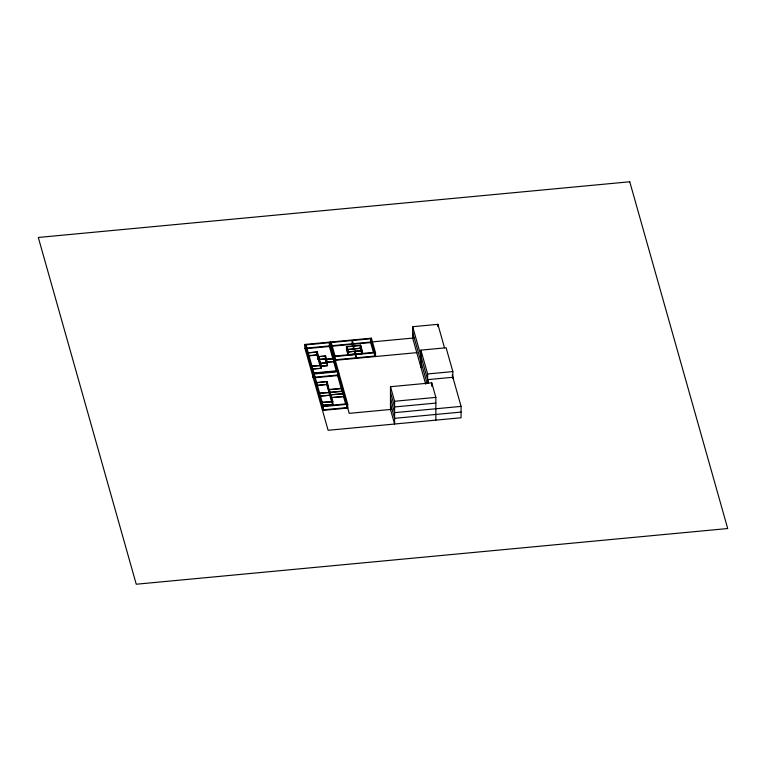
<?xml version="1.0" encoding="UTF-8"?>
<svg xmlns="http://www.w3.org/2000/svg" width="766" height="766" viewBox="0 0 766 766"><rect width="100%" height="100%" fill="white"/><g stroke="black" fill="none" stroke-linecap="round" stroke-linejoin="round"><path stroke-width="1.15" d="M320.169 365.411L320.552 363.208L327.436 362.557L327.503 365.669L320.169 366.359M313.15 373.559L313.926 372.937L337.308 370.734L338.371 371.184L338.371 374.976L313.15 377.351L313.15 373.559L338.371 371.184M334.263 356.621L335.029 356.008L374.459 352.293L375.522 352.733L375.522 356.525L374.459 356.085L335.029 359.8L334.263 360.413L334.263 356.621L375.522 352.733L371.414 338.179L304.925 344.441L304.925 348.233L328.107 430.291L461.075 417.767L461.075 406.392L452.208 375.005M313.15 377.351L313.926 376.728L313.926 372.937L305.998 344.882L304.925 344.441L322.505 406.641L322.505 410.432L347.716 408.058L347.716 404.266L330.146 342.067L331.209 342.507L370.639 338.792L371.414 338.179L371.414 341.971L375.522 356.525M356.343 357.789L355.28 351.173L348.023 352.13L346.452 346.567L353.863 346.146L352.532 341.445L352.073 344.336L352.705 346.548M355.28 351.173L354.897 354.332L354.897 351.479L355.884 357.837M371.414 341.971L370.639 342.584L332.377 346.194M322.505 410.432L323.271 409.82L346.653 407.617L347.716 408.058M425.705 384.216L412.673 338.084L412.673 326.709L437.893 324.334L444.529 347.85M414.147 337.95L304.925 348.233L305.998 348.674L313.926 376.728M307.156 348.568L330.299 346.385L330.299 342.594L305.998 344.882L305.998 348.674M360.662 345.236L360.662 348.08L362.232 353.633L362.232 350.79L360.662 345.236L353.787 345.878L353.863 348.99L346.452 349.42L346.452 346.567M346.979 346.797L360.279 345.543M308.056 355.951L307.98 352.848L317.373 351.958L320.552 366.052L327.503 365.669M360.662 348.08L353.863 348.99M307.98 355.692L317.373 354.802L318.685 359.436M309.167 355.845L316.99 355.108L317.373 351.958L307.98 352.848M362.232 350.79L355.357 351.441L355.357 354.285L361.772 353.681L361.772 350.838L360.202 345.275L360.279 348.386L346.979 349.641L346.912 346.529L348.482 352.092L348.482 354.936L346.912 349.373M325.56 355.941L325.636 359.053L318.225 359.484L318.225 356.63L325.56 355.941L326.575 362.366L333.679 361.696L333.679 358.852L326.038 359.292L326.038 362.136L326.575 362.366M318.225 356.63L325.636 356.209M346.452 349.42L348.023 354.974L353.825 354.428M318.225 359.484L325.56 358.785L326.498 362.098M420.898 367.201L420.898 350.139L446.118 347.764L452.85 371.587L452.85 378.414M326.038 359.292L333.603 358.584L333.603 361.428L326.038 362.136L325.177 356.247L326.977 362.605L326.977 365.449M334.263 360.413L416.79 352.647M320.169 363.515L327.503 362.825L326.575 359.513M311.714 366.081L321.193 365.459L321.193 368.302L311.791 369.193L311.714 366.081L311.714 368.925L321.193 368.302L320.628 366.32M311.791 366.34L321.193 365.459L320.628 363.477M329.39 392.326L327.149 384.388L316.368 385.403L316.368 382.56L327.149 381.545L330.883 397.621L330.883 394.777L328.93 389.53L328.93 392.374L329.466 392.594L342.076 391.407L342 388.295L328.93 389.53M316.444 382.818L327.149 381.545L327.149 384.388L316.444 385.662L316.368 382.56M420.898 350.139L427.629 373.961L452.85 371.587M427.629 379.649L452.85 377.274M329.466 389.75L342.076 388.563M319.365 393.15L330.213 392.393L330.213 395.237L319.441 396.252L319.365 393.15L319.365 395.993L330.213 395.237M328.93 392.374L342 391.139M319.441 393.408L330.213 392.393M390.478 386.715L394.586 401.269L394.586 424.029L390.478 409.475L390.478 386.715L431.737 382.828L435.854 397.382L435.854 420.141M330.424 394.825L343.494 393.59L343.494 396.434L330.424 397.669L330.424 394.825L343.57 393.858L343.57 396.702L330.424 397.669M321.979 405.252L321.979 402.409L332.827 401.662L332.827 404.505L323.128 405.415M321.979 402.409L332.827 401.662L330.96 395.045L330.96 397.889L332.827 404.505L323.128 405.147M394.586 401.269L435.854 397.382M435.854 403.079L394.586 406.957L390.478 392.403M391.656 409.36L349.21 413.353L347.266 406.449M461.075 406.392L394.586 412.654L390.478 398.09M461.075 412.079L394.586 418.341L390.478 403.778M337.308 374.526L338.371 374.976M412.673 326.709L428.577 383.01M412.673 332.396L426.988 383.067M373.502 352.714L370.639 342.584L370.639 338.792L374.459 352.293L374.459 356.085M360.202 348.118L361.772 353.681M352.073 341.492L353.327 345.926L353.327 348.769M353.059 346.175L352.532 341.445M337.423 371.615L330.146 345.859L330.146 342.067M337.835 373.071L346.615 404.151M332.865 358.814L329.38 346.471L329.38 342.68L337.308 371.682M333.497 361.064L336.351 371.165M342.775 393.896L337.605 375.589L337.605 371.797L346.653 403.826L346.653 407.617M343.417 396.175L345.686 404.189M329.753 392.441L332.291 401.441L332.291 404.285M329.677 395.017L326.766 384.695L326.766 381.851L331.668 402.073M318.761 356.86L320.552 363.208L320.657 368.082M320.657 365.238L316.99 352.264L316.99 355.108L319.843 365.21M322.946 408.68L314.223 377.791L314.223 374L323.271 406.028L323.271 409.82M437.893 324.334L437.893 326.603M431.737 382.828L431.737 386.236M427.629 373.961L427.629 383.057M348.023 352.13L348.023 354.974M335.029 359.8L335.029 356.008L331.209 342.507L331.209 343.455M322.055 402.677L322.055 405.52M323.271 406.028L322.505 406.641L347.716 404.266L346.653 403.826L323.271 406.028M629.748 181.772L38.3 237.47L136.252 584.228L727.7 528.53L629.748 181.772M361.696 350.569L348.406 351.824L348.406 354.668L361.696 353.413L361.696 350.569M338.524 371.711L313.304 374.086L313.304 377.877L338.524 375.503L338.524 371.711"/></g></svg>
